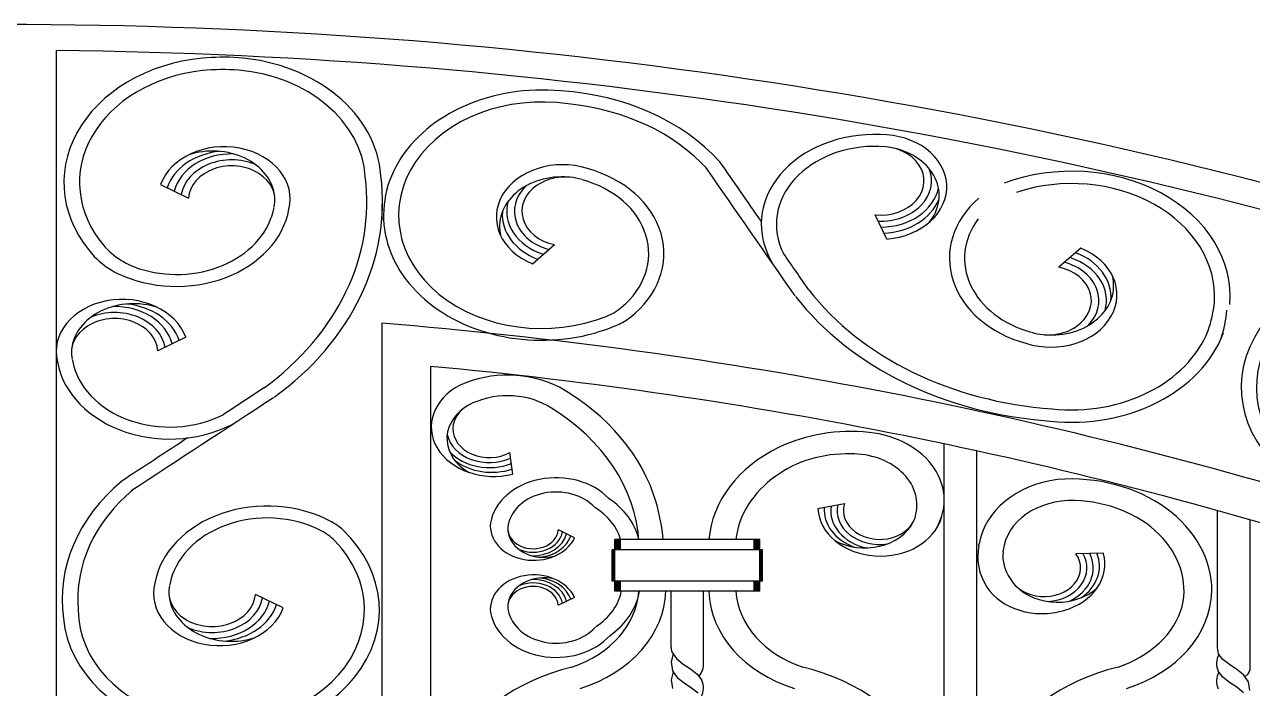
# Model space of a CAD drawing. Extents: x 12262 to 40734, y 30451 to 49613.
# Drawn here: x 30762 to 31573, y 44936 to 45374 of the extents above; entities that cross this region are included whole.
import ezdxf

# ---------------------------------------------------------------- set-up
doc = ezdxf.new("R2010")
doc.units = 0
doc.header["$LTSCALE"] = 0.85
doc.header["$MEASUREMENT"] = 0
doc.layers.get('0').update_dxf_attribs({"linetype": 'CONTINUOUS'})

# ---------------------------------------------------------------- blocks, each defined once
blk = doc.blocks.new('A$C2EF91AEA')
for p, q in [((1645.95, 2040.27), (1645.95, 986.96)), ((1714.73, 1951.9), (1733.11, 1942.97)), ((1860.68, 1939.03), (1860.68, 1928.28)), ((2193.89, 1915.94), (2186.28, 1931.9)), ((1960.12, 1899.66), (1974.66, 1912.25)), ((2322.03, 1909.9), (2307.49, 1897.3)), ((1860.68, 1860.39), (1860.68, 986.96)), ((1731.4, 1851.18), (1713.03, 1842.25)), ((1892.89, 1831.94), (1892.89, 1539.19)), ((1947.28, 1760.86), (1945.24, 1775.1)), ((2231.8, 1539.19), (2231.8, 1780.74)), ((2253.27, 1539.19), (2253.27, 1776.14)), ((2148.48, 1738.16), (2166.09, 1741.51)), ((2411.99, 1736.77), (2411.99, 1647.35)), ((2433.46, 1730.7), (2433.46, 1631.57)), ((1987.94, 1718.79), (1977.23, 1724)), ((2012.73, 1690.24), (2012.73, 1710.99)), ((2111.96, 1710.99), (2012.73, 1710.99)), ((2013.23, 1690.24), (2013.23, 1710.99)), ((2013.65, 1690.24), (2013.65, 1710.99)), ((2013.98, 1690.24), (2013.98, 1710.99)), ((2014.15, 1690.24), (2014.15, 1710.99)), ((2014.4, 1683.62), (2014.4, 1717.61)), ((2110.29, 1717.61), (2014.4, 1717.61)), ((2014.4, 1710.99), (2014.4, 1717.61)), ((2015.23, 1710.99), (2015.23, 1717.61)), ((2015.9, 1710.99), (2015.9, 1717.61)), ((2016.4, 1710.99), (2016.4, 1717.61)), ((2016.82, 1710.99), (2016.82, 1717.61)), ((2017.16, 1710.99), (2017.16, 1717.61)), ((2017.41, 1710.99), (2017.41, 1717.61)), ((2017.58, 1710.99), (2017.58, 1717.61)), ((2018.14, 1710.99), (2018.14, 1717.61)), ((2106.54, 1710.99), (2106.54, 1717.61)), ((2107.11, 1710.99), (2107.11, 1717.61)), ((2107.27, 1710.99), (2107.27, 1717.61)), ((2107.53, 1710.99), (2107.53, 1717.61)), ((2107.86, 1710.99), (2107.86, 1717.61)), ((2108.28, 1710.99), (2108.28, 1717.61)), ((2108.78, 1710.99), (2108.78, 1717.61)), ((2109.45, 1710.99), (2109.45, 1717.61)), ((2110.29, 1683.62), (2110.29, 1717.61)), ((2110.29, 1710.99), (2110.29, 1717.61)), ((2110.54, 1690.24), (2110.54, 1710.99)), ((2110.7, 1690.24), (2110.7, 1710.99)), ((2111.04, 1690.24), (2111.04, 1710.99)), ((2111.46, 1690.24), (2111.46, 1710.99)), ((2111.96, 1690.24), (2111.96, 1710.99)), ((2336.84, 1708.7), (2318.73, 1708.34)), ((2111.96, 1690.24), (2012.73, 1690.24)), ((2014.4, 1683.62), (2014.4, 1690.24)), ((2015.23, 1683.62), (2015.23, 1690.24)), ((2015.9, 1683.62), (2015.9, 1690.24)), ((2016.4, 1683.62), (2016.4, 1690.24)), ((2016.82, 1683.62), (2016.82, 1690.24)), ((2017.16, 1683.62), (2017.16, 1690.24)), ((2017.41, 1683.62), (2017.41, 1690.24)), ((2017.58, 1683.62), (2017.58, 1690.24)), ((2018.14, 1683.62), (2018.14, 1690.24)), ((2106.54, 1683.62), (2106.54, 1690.24)), ((2107.11, 1683.62), (2107.11, 1690.24)), ((2107.27, 1683.62), (2107.27, 1690.24)), ((2107.53, 1683.62), (2107.53, 1690.24)), ((2107.86, 1683.62), (2107.86, 1690.24)), ((2108.28, 1683.62), (2108.28, 1690.24)), ((2108.78, 1683.62), (2108.78, 1690.24)), ((2109.45, 1683.62), (2109.45, 1690.24)), ((2110.29, 1683.62), (2110.29, 1690.24)), ((1795.7, 1672.59), (1777.33, 1681.51)), ((1987.94, 1679.53), (1977.23, 1674.33)), ((2110.29, 1683.62), (2014.4, 1683.62)), ((2051.61, 1646.35), (2051.61, 1683.62)), ((2073.08, 1634.51), (2073.08, 1683.62)), ((2053.07, 1642.07), (2051.6, 1636.89)), ((2051.6, 1636.89), (2052.54, 1631.11)), ((2052.98, 1642.19), (2055.16, 1639.11)), ((2055.16, 1639.11), (2059.62, 1635.51)), ((2412.68, 1642.53), (2412.68, 1642.55)), ((2415.67, 1638.53), (2412.68, 1642.53)), ((2420.05, 1635.15), (2415.67, 1638.53)), ((2053.07, 1630.37), (2051.6, 1625.19)), ((2052.54, 1631.11), (2055.69, 1626.67)), ((2059.62, 1635.51), (2064.49, 1632.28)), ((2064.49, 1632.28), (2068.87, 1628.9)), ((2068.87, 1628.9), (2071.85, 1624.9)), ((2412.68, 1630.83), (2412.68, 1630.85)), ((2415.67, 1626.83), (2412.68, 1630.83)), ((2424.92, 1631.91), (2420.05, 1635.15)), ((2429.37, 1628.32), (2424.92, 1631.91)), ((2051.6, 1625.19), (2052.54, 1619.41)), ((2055.69, 1626.67), (2060.15, 1623.07)), ((2060.15, 1623.07), (2065.02, 1619.83)), ((2071.85, 1624.9), (2071.86, 1624.88)), ((2420.05, 1623.45), (2415.67, 1626.83)), ((2424.92, 1620.22), (2420.05, 1623.45)), ((2432.53, 1623.88), (2429.37, 1628.32)), ((2433.47, 1618.1), (2432.53, 1623.88)), ((2065.02, 1619.83), (2069.39, 1616.46)), ((2429.37, 1616.62), (2424.92, 1620.22))]:
    blk.add_line(p, q)
for centre, major_axis, start_param, end_param in [((1610.49, -66.54), (-2684.14, 0), 4.332138, 4.712389), ((1755.63, 1953.22), (104.65, 0), 1.697812, 3.770406), ((1610.49, -66.54), (2662.67, 0), 1.190545, 1.557478), ((1756.13, 1921.04), (-145.13, 0), 4.642319, 4.80736), ((1755.63, 1953.22), (-104.65, 0), 3.196077, 4.610275), ((1755.63, 1953.22), (94.35, 0), 1.71177, 3.727952), ((1756.16, 1922.88), (132.48, 0), 1.494203, 1.675052), ((1755.63, 1953.22), (-94.35, 0), 3.19367, 4.599078), ((1966.19, 1931.69), (-104.31, 0), 4.590437, 8.355007), ((1966.24, 1931.62), (-94.42, 0), 4.526032, 8.321415), ((1967.68, 1900.67), (-143.17, 0), 3.766416, 4.634106), ((1967.68, 1900.67), (-143.17, 0), 3.766416, 4.634106), ((1967.68, 1900.67), (-132.87, 0), 3.766416, 4.59125), ((2186.09, 1925.62), (-74.96, 0), 4.665774, 6.725201), ((1756.66, 1942.29), (-43.65, 0), 2.945419, 6.001244), ((2186.09, 1925.62), (-64.99, 0), 4.665774, 6.664784), ((2189.92, 1954.35), (-28.6, 0), 1.443045, 4.721778), ((2189.87, 1950.34), (-43.65, 0), 1.662999, 4.718824), ((1758.93, 1941.44), (-41.22, 0), -1.440537, -0.258804), ((1761.66, 1941.57), (-38.57, 0), 4.678621, 6.08814), ((1761.66, 1941.57), (-33.59, 0), 4.223961, 6.143837), ((1749.14, 1941.46), (-41.08, 0), 3.222533, 5.109299), ((1979.95, 1930.43), (43.65, 0), 1.184884, 4.240708), ((2187.43, 1944.64), (41.08, 0), -0.586649, 1.300117), ((1761.66, 1941.57), (28.6, 0), -0.199128, 3.079605), ((1971.89, 1906.37), (74.96, 0), -0.791794, 1.237934), ((-57853.21, -24124.5), (68397.52, 0), 0.501153, 0.502934), ((-57853.21, -24124.5), (-68407.82, 0), 3.643696, 3.644527), ((2189.92, 1954.35), (33.59, 0), 4.661999, 6.581875), ((2315.96, 1877.87), (-104.65, 0), 3.078869, 5.151463), ((1640, 1940.4), (210.9, 0), -0.827599, 0.100288), ((1640, 1940.4), (-221.21, 0), 2.313994, 3.240774), ((1979.56, 1924.42), (-41.08, 0), 4.603591, 6.490356), ((1981.79, 1934.18), (28.6, 0), 1.18193, 4.460663), ((1971.89, 1906.37), (64.99, 0), -0.760804, 1.237934), ((2315.96, 1877.87), (-94.35, 0), 3.092828, 5.10901), ((1981.79, 1934.18), (-33.59, 0), -0.678167, 1.241709), ((2189.92, 1954.35), (-38.57, 0), 1.576103, 2.985622), ((1725.28, 1944.01), (-64.99, 0), 1.228931, 2.998469), ((1981.79, 1934.18), (-38.57, 0), -0.223507, 1.186012), ((2189.24, 1952.26), (41.22, 0), -1.501731, -0.319998), ((2310.26, 1903.19), (-74.96, 0), -0.734535, 1.237934), ((1725.28, 1944.01), (-74.96, 0), 1.026, 2.998469), ((1981.44, 1932.03), (41.22, 0), 3.082113, 4.263846), ((2310.26, 1903.19), (64.99, 0), 2.609988, 4.379527), ((1713.98, 1929.25), (-53.15, 0), 0.628813, 1.026), ((1721.31, 1935.18), (-53.15, 0), 0.58636, 1.228931), ((-57853.21, -24124.5), (68407.82, 0), 0.501153, 0.50166), ((2302.2, 1879.13), (43.65, 0), 4.326476, 7.382301), ((2300.71, 1877.53), (41.22, 0), -0.05948, 1.122253), ((2532.17, 1818.17), (-104.31, 0), 4.538077, 8.302647), ((2300.36, 1875.38), (-28.6, 0), 1.18193, 4.460663), ((2300.36, 1875.38), (33.59, 0), -0.678167, 1.241709), ((2300.36, 1875.38), (-38.57, 0), 2.918086, 4.327605), ((2532.23, 1818.1), (-94.42, 0), 4.473672, 8.269055), ((2302.59, 1885.13), (-41.08, 0), 1.461998, 3.348764), ((2321.86, 1970.14), (-210.9, 0), 0.553459, 1.481346), ((1689.48, 1841.57), (43.65, 0), 0.281942, 3.337766), ((1697, 1840.74), (41.08, 0), 1.173886, 3.060652), ((1684.48, 1840.85), (38.57, 0), 0.195046, 1.604564), ((1687.21, 1840.72), (-41.22, 0), 3.400397, 4.58213), ((2321.86, 1970.14), (221.21, 0), 3.695052, 4.621831), ((2278.2, 1883.18), (-132.48, 0), 2.875261, 3.05611), ((1684.48, 1840.85), (-28.6, 0), 3.20358, 6.482313), ((1684.48, 1840.85), (33.59, 0), 0.139349, 2.059224), ((1992.03, 1891.2), (37.19, 0), -1.103363, -0.760804), ((1998.43, 1885.1), (37.19, 0), -1.069771, -0.791794), ((2273.71, 1877.92), (145.13, 0), -0.242355, -0.077314), ((1610.49, -66.54), (-2447.94, 0), 4.332138, 4.610005), ((2315.96, 1877.87), (94.35, 0), 4.574727, 5.980135), ((2315.96, 1877.87), (-104.65, 0), 1.435541, 2.849739), ((1720.86, 1843.29), (74.96, 0), 3.284716, 5.344144), ((1720.86, 1843.29), (64.99, 0), 3.284716, 5.283726), ((1610.49, -66.54), (-2415.73, 0), 4.332138, 4.59522), ((1943.68, 1776.3), (62.96, 0), 0.996105, 2.090898), ((45373.87, -39900.66), (-68407.82, 0), -0.879904, -0.879398), ((1934.69, 1792), (-41.32, 0), -1.000669, 1.880258), ((1943.68, 1776.3), (45.84, 0), 0.88358, 2.090898), ((1882.88, 1713.27), (163.04, 0), 0.227639, 0.948643), ((45373.87, -39900.66), (-68397.52, 0), -0.879904, -0.878123), ((1931.65, 1790.78), (-24.02, 0), -1.106699, 2.172034), ((1938.21, 1784.27), (-34.5, 0), -0.826631, 0.953367), ((1880.22, 1710.56), (150.36, 0), 0.059294, 0.907855), ((45373.87, -39900.66), (-68407.82, 0), -0.878954, -0.878123), ((1931.65, 1790.78), (-28.21, 0), 0.174797, 2.094673), ((2170.15, 1717.13), (-90.82, 0), 4.578692, 5.259267), ((2174.91, 1743.68), (-56.93, 0), 2.670848, 4.582978), ((1931.65, 1790.78), (-32.4, 0), 0.629457, 2.038976), ((2173.31, 1713.05), (-96.86, 0), -1.023747, -0.059481), ((2167.56, 1720.01), (-68.43, 0), 4.674551, 5.466275), ((2171.29, 1740.44), (-42.58, 0), 2.966882, 4.739023), ((1933.17, 1789.41), (-34.62, 0), 0.793484, 1.975217), ((1975.73, 1723.83), (-43.72, 0), 3.793341, 6.140062), ((2174.52, 1712.15), (80.46, 0), 2.30321, 3.055734), ((2315.28, 1683.94), (-93.17, 0), 3.137361, 4.806312), ((1793.02, 1678.27), (-143.17, 0), -0.756235, 0.111455), ((1793.02, 1678.27), (-143.17, 0), -0.756235, 0.111455), ((1793.02, 1678.27), (-132.87, 0), -0.756235, 0.0686), ((1975.73, 1723.83), (-31.84, 0), 3.793341, 6.140062), ((2317.14, 1708.38), (62.77, 0), 1.740486, 3.011585), ((1785.15, 1680.47), (74.96, 0), 0.968741, 2.998469), ((1973.08, 1709.62), (-58.12, 0), 3.316258, 4.013205), ((1842.61, 1705.97), (-204.36, 0), 3.212744, 3.36874), ((2315.99, 1707.56), (45.34, 0), 1.525181, 3.063652), ((2314.92, 1683.94), (-75.2, 0), 2.966103, 4.670595), ((1785.15, 1680.47), (64.99, 0), 0.999731, 2.998469), ((1973.25, 1709.89), (-46.11, 0), 3.354626, 4.058509), ((2189.77, 1739.45), (-41.32, 0), 0.039605, 2.920531), ((2187.21, 1737.43), (34.62, 0), 3.086237, 4.267971), ((2189.35, 1736.77), (-32.4, 0), -0.119114, 1.290405), ((2189.35, 1736.77), (28.21, 0), 2.966782, 4.886658), ((2189.35, 1736.77), (-24.02, 0), -0.252172, 3.026561), ((1806.55, 1705.1), (-37.19, 0), 3.832357, 4.110334), ((1961.03, 1726.66), (28.69, 0), 3.048495, 5.929422), ((1960.57, 1724.81), (16.68, 0), 2.942465, 6.221198), ((2179.38, 1739.43), (-34.5, 0), 0.966495, 2.746493), ((1754.81, 1671.26), (-104.31, 0), 0.067786, 3.832357), ((1800.18, 1698.98), (37.19, 0), 0.657172, 0.999731), ((1967.88, 1724.88), (-23.96, 0), 0.08094, 1.860939), ((1960.57, 1724.81), (19.59, 0), 4.223961, 6.143837), ((1960.57, 1724.81), (-22.5, 0), 1.537028, 2.946547), ((1962.17, 1724.89), (-24.04, 0), 1.701055, 2.882789), ((1754.87, 1671.31), (-94.42, 0), 0.003382, 3.798764), ((2311.2, 1706.46), (-57.24, 0), -0.158645, 0.460997), ((2201.67, 1720.33), (53.68, 0), -0.158645, -0.130007), ((2308.06, 1706.71), (-37.53, 0), -0.096361, 0.518682), ((2217.28, 1713.66), (-53.68, 0), 3.045232, 3.063652), ((2296.53, 1701.5), (41.32, 0), 3.624454, 6.50538), ((2297.81, 1698.99), (24.02, 0), 3.518424, 6.797156), ((2297.81, 1698.99), (-28.21, 0), 1.658327, 3.578203), ((2297.81, 1698.99), (-32.4, 0), 2.112987, 3.522506), ((2299.66, 1700.07), (-34.62, 0), 2.277014, 3.458747), ((1961.03, 1671.67), (-28.69, 0), 3.495356, 6.376283), ((1753.77, 1682.2), (43.65, 0), 2.945419, 6.001244), ((1748.78, 1682.91), (28.6, 0), 2.942465, 6.221198), ((1960.57, 1673.51), (16.68, 0), 0.061988, 3.34072), ((1967.88, 1673.45), (-23.96, 0), 4.422247, 6.202245), ((1960.57, 1673.51), (-19.59, 0), 3.280941, 5.200817), ((1960.57, 1673.51), (-22.5, 0), 3.336638, 4.746157), ((1962.17, 1673.43), (24.04, 0), 0.258804, 1.440537), ((2306.57, 1703.6), (34.5, 0), 3.798492, 5.57849), ((1761.3, 1683.02), (41.08, 0), 3.222533, 5.109299), ((1748.78, 1682.91), (33.59, 0), 4.223961, 6.143837), ((1957.72, 1686.5), (-72.73, 0), 1.972438, 3.091551), ((1959, 1685), (89.08, 0), -1.194939, -0.019545), ((1972.13, 1689.13), (47.16, 0), -0.88405, -0.147937), ((1972.21, 1689.3), (58.95, 0), -0.844992, -0.122022), ((2165.68, 1685), (89.08, 0), 3.161138, 4.336531), ((2166.97, 1686.5), (72.73, 0), 3.191635, 4.310748), ((2319.38, 1685), (89.08, 0), -1.194939, -0.019545), ((1748.78, 1682.91), (-38.57, 0), 1.537028, 2.946547), ((1751.51, 1683.04), (41.22, 0), -1.440537, -0.258804), ((1975.73, 1674.49), (43.72, 0), 3.284716, 5.66399), ((1975.73, 1674.49), (31.84, 0), 3.284716, 5.66399), ((2318.1, 1686.5), (-72.73, 0), 1.972438, 2.914662), ((2062.34, 1646.35), (-10.74, 0), 0, 0.51147), ((2436.99, 1647.19), (25.01, 0), 3.133545, 3.378221), ((2430.13, 1635.94), (-18.6, 0), -0.418478, 0.356149), ((2024.49, 1536.18), (128.86, 0), 1.872886, 2.761174), ((2055.45, 1635.38), (17.67, 0), -0.605864, 0.062232), ((2100.2, 1536.18), (128.86, 0), 0.380418, 1.268707), ((2384.87, 1536.18), (128.86, 0), 1.872886, 2.761174), ((2430.13, 1624.24), (18.6, 0), 2.723114, 3.497742), ((2426.81, 1631.91), (6.67, 0), -1.056819, -0.064307), ((2054.4, 1619.79), (18.6, 0), -0.418478, 0.356149)]:
    blk.add_ellipse(centre, major_axis=major_axis, ratio=0.79131, start_param=start_param, end_param=end_param)

msp = doc.modelspace()

# ---------------------------------------------------------------- block references
msp.add_blockref('A$C2EF91AEA', (29137.29, 43316.64))

doc.saveas('drawing.dxf')
